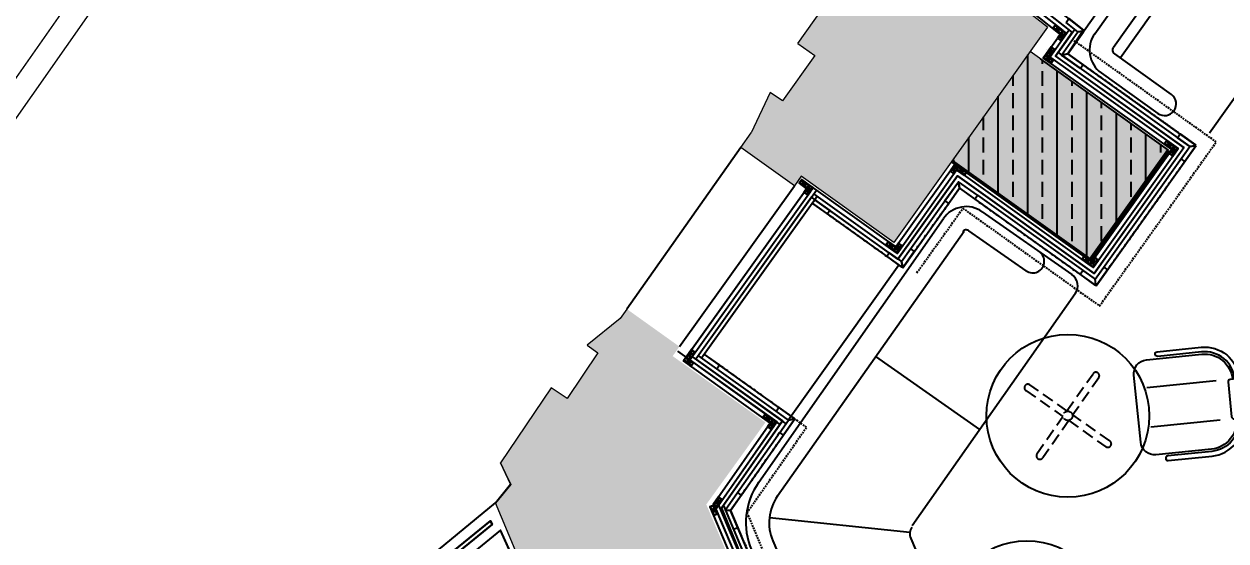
# Model space of a CAD drawing. Header units: millimetres. Extents: x 2562 to 7288, y 778 to 5635.
# Drawn here: x 3681 to 4197, y 2280 to 2503 of the extents above; entities that cross this region are included whole.
import ezdxf

# ---------------------------------------------------------------- set-up
doc = ezdxf.new("R2010")
doc.units = ezdxf.units.MM
doc.linetypes.add('HIDDEN', pattern=[0.375, 0.25, -0.125])
doc.linetypes.add('x-ref_base plan 1$0$C2-A104-16$0$HIDDEN', pattern=[0.375, 0.25, -0.125])
for name, color, linetype in [('0-gnl-gor1', 1, 'Continuous'), ('0-gnl-gor3', 252, 'Continuous'), ('0-gnl-knst-metal', 3, 'Continuous'), ('0-gnl-mevcut', 253, 'Continuous'), ('0-gnl-ust', 191, 'HIDDEN'), ('1-gnl-ahsap', 33, 'Continuous'), ('2-tef-hrkt-mobilya', 251, 'Continuous'), ('2-tef-sbt-mobilya', 251, 'Continuous'), ('4-dsm-gorunus', 241, 'Continuous'), ('a-wall', 4, 'Continuous'), ('BH-DO-NOTLAR', 12, 'Continuous'), ('DUV-SOLİD', 251, 'Continuous')]:
    doc.layers.add(name, color=color, linetype=linetype)
for name, color, linetype, lineweight in [('DUVAR', 4, 'Continuous', 50), ('x-ref_base plan 1$0$SHG-LANDSCAPING', 252, 'Continuous', 18), ('x-ref_base plan 1$0$SHG-WALL-HATCH', 252, 'Continuous', 5), ('x-ref_base plan 1$0$SHG-WALLS LOW LEVEL', 40, 'Continuous', 25), ('x-ref_base plan 1$0$SHG-WALLS-EXISTING', 214, 'Continuous', 18)]:
    doc.layers.add(name, color=color, linetype=linetype, lineweight=lineweight)

# ---------------------------------------------------------------- blocks, each defined once
blk = doc.blocks.new('x-ref_base plan 1$0$sedir3')
for p, q in [((3160.94, 1961.17), (3199.44, 1934.22)), ((3064.85, 1844.91), (3144.23, 1958.23)), ((3072.93, 1839.04), (3153.17, 1952.77)), ((3179.78, 1935.78), (3155.2, 1952.98)), ((3200.91, 1925.86), (3130.75, 1826.15)), ((3070.92, 1819.72), (3112.58, 1721.59)), ((3130.22, 1820.8), (3165.55, 1737.56)), ((3103.37, 1717.68), (3061.72, 1815.81))]:
    blk.add_line(p, q)
for points in [[(3159.95, 1867.64), (3115.21, 1898.97)], [(3129.84, 1823.27), (3069.44, 1829.62)], [(3143.97, 1788.38), (3093.35, 1766.89)], [(3103.37, 1717.68), (3096.75, 1733.29)]]:
    blk.add_lwpolyline(points)
for points in [[(3103.37, 1717.68, 0.414214), (3119.11, 1711.33), (3162.37, 1729.69, 0.414214), (3165.55, 1737.56)], [(3103.37, 1717.68, 0.414214), (3119.11, 1711.33), (3146.72, 1723.05, 1), (3142.81, 1732.25), (3115.2, 1720.53, -0.414214), (3112.58, 1721.59)]]:
    blk.add_lwpolyline(points, format="xyb")
for centre, radius, start, end in [((3154.05, 1951.35), 12, 55, 145), ((3154.05, 1951.35), 12, 55, 145), ((3154.05, 1951.35), 2, 55, 145), ((3182.64, 1939.87), 5, 235, 55), ((3196, 1929.3), 6, 325, 55), ((3089.33, 1827.53), 30, 145, 203), ((3089.33, 1827.53), 20, 145, 203), ((3134.82, 1822.75), 5, 145, 203)]:
    blk.add_arc(centre, radius, start, end)
blk = doc.blocks.new('x-ref_base plan 1$0$masa 70 yuvarlak')
at = {"linetype": 'x-ref_base plan 1$0$C2-A104-16$0$HIDDEN', "ltscale": 20}
for points in [[(4585.62, 996.48), (4585.62, 1015.98, 0.414214), (4584.12, 1017.48), (4584.12, 1017.48, 0.414214), (4582.62, 1015.98), (4582.62, 996.48)], [(4582.62, 993.48), (4563.12, 993.48, -0.414214), (4561.62, 994.98), (4561.62, 994.98, -0.414214), (4563.12, 996.48), (4582.62, 996.48)], [(4582.62, 993.48), (4582.62, 973.98, 0.414214), (4584.12, 972.48), (4584.12, 972.48, 0.414214), (4585.62, 973.98), (4585.62, 993.48)], [(4585.62, 996.48), (4605.12, 996.48, -0.414214), (4606.62, 994.98), (4606.62, 994.98, -0.414214), (4605.12, 993.48), (4585.62, 993.48)]]:
    blk.add_lwpolyline(points, format="xyb", dxfattribs=at)
blk.add_circle((4584.12, 994.98), 35)
blk.add_circle((4584.12, 994.98), 2, dxfattribs=at)
blk = doc.blocks.new('x-ref_base plan 1$0$sandalye')
for points in [[(4690.04, 1399.53), (4690.04, 1418.53, -0.414214), (4705.04, 1433.53), (4705.04, 1431.53, 0.414214), (4692.04, 1418.53), (4692.04, 1399.53, -1)], [(4722.04, 1434.53, 0.414214), (4721.04, 1435.53), (4706.04, 1435.53, 0.414214), (4705.04, 1434.53), (4705.04, 1429.53, 0.414214), (4706.04, 1428.53), (4721.04, 1428.53, 0.414214), (4722.04, 1429.53)], [(4737.04, 1399.53), (4737.04, 1418.53, 0.414214), (4722.04, 1433.53), (4722.04, 1431.53, -0.414214), (4735.04, 1418.53), (4735.04, 1399.53, 1)]]:
    blk.add_lwpolyline(points, format="xyb", close=True)
blk.add_lwpolyline([(4722.04, 1430.53, -0.414214), (4734.04, 1418.53), (4734.04, 1394.53, -0.414214), (4728.04, 1388.53), (4699.04, 1388.53, -0.414214), (4693.04, 1394.53), (4693.04, 1418.53, -0.414214), (4705.04, 1430.53)], format="xyb")
for points in [[(4705.04, 1423.53), (4705.04, 1393.53)], [(4722.04, 1423.53), (4722.04, 1393.53)]]:
    blk.add_lwpolyline(points)
blk.add_arc((4736.04, 1399.53), 1, 180, 0)
blk = doc.blocks.new('REINFORCEMENT')
at = {"layer": 'DUV-SOLİD'}
h = blk.add_hatch(dxfattribs=at)
h.set_pattern_fill('ANSI33', color=256, scale=2, angle=45, style=0)
h.set_pattern_definition([(90, (-31498.619, -9036.518), (-12.7, -1e-15), []), (90, (-31492.269, -9030.168), (-12.7, -1e-15), [6.35, -3.175])])
h.paths.add_polyline_path([(-29747.35, -5952.19), (-29780.95, -5999.24), (-29721.55, -6041.66), (-29687.89, -5994.54)])
at = {"layer": 'a-wall'}
blk.add_line((-29687.89, -5994.54), (-29742.95, -5955.32), dxfattribs=at)
at = {"layer": 'DUVAR', "linetype": 'Continuous'}
for p, q in [((-29687.89, -5994.54), (-29721.55, -6041.66)), ((-29721.55, -6041.66), (-29780.95, -5999.24))]:
    blk.add_line(p, q, dxfattribs=at)
blk = doc.blocks.new('20x40 kutu profil')
for points in [[(1, -2), (-1, -2), (-1, 2), (1, 2)], [(0.85, -1.85), (-0.85, -1.85), (-0.85, 1.85), (0.85, 1.85)]]:
    blk.add_lwpolyline(points, close=True)
at = {"color": 251}
for points in [[(-0.85, 1.85), (0.85, -1.85)], [(-0.85, -1.85), (0.85, 1.85)]]:
    blk.add_lwpolyline(points, dxfattribs=at)
blk = doc.blocks.new('boh')
at = {"layer": '0-gnl-mevcut'}
blk.add_blockref('REINFORCEMENT', (-22625.96, -13503.28), dxfattribs=at)
blk.add_blockref('REINFORCEMENT', (-22625.96, -13503.28), dxfattribs=at)
blk.add_blockref('REINFORCEMENT', (-22625.96, -13503.28), dxfattribs=at)

msp = doc.modelspace()

# ---------------------------------------------------------------- hatches: boundary and pattern name
at = {"layer": 'x-ref_base plan 1$0$SHG-WALL-HATCH'}
for points in [[(4020.67, 2489.09), (4006.72, 2469.56), (4001.45, 2473.2), (3993.29, 2455.93), (3991.71, 2453.66), (3988.83, 2449.57), (4011.86, 2433.13), (4014.74, 2437.21), (4017.98, 2434.89), (4018.01, 2434.88), (4018.01, 2434.88), (4054.6, 2408.74), (4113.2, 2490.78), (4114.23, 2492.23), (4120.66, 2501.24), (4083.5, 2530.61), (4086.33, 2534.61), (4069.92, 2546.88), (4048.36, 2516.95), (4035.7, 2525.87), (4013.34, 2494.32)], [(4172.65, 2448.43), (4113.2, 2490.78), (4079.59, 2443.73), (4139, 2401.31)], [(3973.96, 2296.16), (3999.39, 2331.43), (3962.77, 2357.59), (3959.5, 2359.9), (3962.39, 2364), (3939.85, 2380.1), (3936.94, 2376.03), (3922.72, 2364.59), (3927.36, 2361.35), (3914.1, 2341.7), (3907.34, 2346.27), (3885.42, 2313.99), (3889.84, 2304.86), (3883.34, 2296.8), (3897.65, 2262.68), (3907, 2266.23), (3917.7, 2240.36), (3911.16, 2237.86), (3922.33, 2213.48), (3924.42, 2208.94), (3944.95, 2218.1), (3942.91, 2222.68), (3946.59, 2224.31), (3995.24, 2246.03)]]:
    msp.add_hatch(color=256, dxfattribs=at).paths.add_polyline_path(points)

# ---------------------------------------------------------------- linework, layer by layer
at = {"ltscale": 3}
for p, q in [((3965.26, 2359.44), (4017.09, 2431.85)), ((3966.89, 2358.28), (4018.72, 2430.68)), ((4058.32, 2398.59), (4057.86, 2400.52))]:
    msp.add_line(p, q, dxfattribs=at)
at = {"color": 1, "ltscale": 3}
msp.add_lwpolyline([(4093.2, 2529.06), (4131.31, 2498.94), (4124.14, 2488.88), (4179.31, 2449.48), (4140.7, 2395.42), (4081.97, 2437.37), (4056.39, 2401.56), (4019.16, 2428.21), (3969.48, 2358.64), (4006.75, 2332.03), (3980.5, 2294.54), (4001.49, 2243.57), (3952.94, 2219.92), (3950.71, 2218.97), (3984.22, 2133.55), (4101.18, 2185.31), (4138.39, 2101.24), (4016.46, 2049.48), (4052.64, 1967.45), (4105.71, 1990.71), (4144.92, 1901.29), (4145.66, 1899.59), (4099.74, 1877.49), (4169.89, 1717.49)], dxfattribs=at)
at = {"ltscale": 3}
for points in [[(4181.86, 2449.97), (4183.95, 2450.33)], [(4184.24, 2450.73), (4183.95, 2450.33), (4184.36, 2450.04)]]:
    msp.add_lwpolyline(points, dxfattribs=at)
at = {"color": 12, "ltscale": 0.4}
msp.add_lwpolyline([(3677.48, 2127.25), (3883.34, 2296.8)], dxfattribs=at)
at = {"layer": '0-gnl-gor1'}
msp.add_lwpolyline([(4056.81, 2399.05), (4008.96, 2332.04)], dxfattribs=at)
at = {"layer": '0-gnl-gor3'}
msp.add_lwpolyline([(3787, 2212.57), (3881.14, 2289.16), (3881.88, 2287.52), (3787.73, 2210.93)], close=True, dxfattribs=at)
msp.add_lwpolyline([(3787, 2212.57), (3881.14, 2289.16), (3881.88, 2287.52), (3787.73, 2210.93)], close=True, dxfattribs=at)
at = {"layer": '0-gnl-gor3', "ltscale": 3}
msp.add_lwpolyline([(3787, 2212.57), (3787.73, 2210.93), (3881.88, 2287.52), (3881.14, 2289.16), (3787, 2212.57)], dxfattribs=at)
at = {"layer": '0-gnl-gor3'}
for points in [[(3893.89, 2266.49), (3885.52, 2285.15), (3789.17, 2206.26), (3797.5, 2187.11)], [(3893.85, 2266.59), (3885.54, 2285.17), (3789.2, 2206.28), (3797.46, 2187.2)]]:
    msp.add_lwpolyline(points, dxfattribs=at)
at = {"layer": '0-gnl-knst-metal', "color": 252}
for p, q in [((4088.07, 2528.27), (4125.47, 2498.71)), ((4089.24, 2529.9), (4127.28, 2499.83)), ((4118.84, 2487.99), (4124.96, 2496.57)), ((4121.61, 2488.43), (4129.9, 2500.05)), ((4118.84, 2487.99), (4174.05, 2448.66)), ((4120.01, 2489.62), (4176.84, 2449.13)), ((4138.66, 2399.11), (4175.21, 2450.29)), ((4140.28, 2397.94), (4176.84, 2449.13)), ((4175.68, 2447.5), (4175.68, 2447.5)), ((4054.35, 2405.24), (4081.08, 2442.67)), ((4055.98, 2404.07), (4082.71, 2441.51)), ((4082.34, 2439.32), (4137.84, 2399.68)), ((4055.51, 2406.86), (4018.25, 2433.47)), ((4054.35, 2405.24), (4020.18, 2429.64)), ((4001.3, 2331.24), (3964.11, 2357.81)), ((4005.71, 2330.55), (3965.26, 2359.44)), ((3976.98, 2296.14), (4002.63, 2332.77)), ((3978.62, 2295), (4004.25, 2331.6)), ((3975.48, 2295.12), (3996.52, 2245.55)), ((3977.32, 2295.9), (3998.36, 2246.33))]:
    msp.add_line(p, q, dxfattribs=at)
at = {"layer": '0-gnl-mevcut'}
for p, q in [((3962.38, 2364.01), (4011.86, 2433.13)), ((3964.79, 2358.79), (4017.18, 2431.98))]:
    msp.add_line(p, q, dxfattribs=at)
at = {"layer": '0-gnl-ust', "ltscale": 3}
for p, q in [((4135.96, 2485.13), (4177.72, 2455.38)), ((4179.72, 2443.51), (4146.23, 2396.63)), ((4063.38, 2404.81), (4078.2, 2425.56)), ((4089.36, 2427.42), (4134.66, 2395.06)), ((4026.06, 2421.01), (4051.52, 2402.83)), ((4005.12, 2337.86), (3979.6, 2356.11)), ((3989.01, 2300.06), (4007.16, 2325.96)), ((3987.54, 2286.15), (4003.1, 2249.43))]:
    msp.add_line(p, q, dxfattribs=at)
for points in [[(4064.53, 2395.75), (4084.29, 2423.42), (4143.03, 2381.47), (4193.23, 2451.94), (4131.41, 2495.98)], [(4012.11, 2244.14), (3991.51, 2292.67), (4017.08, 2329.32), (4009.42, 2334.79)]]:
    msp.add_lwpolyline(points, dxfattribs=at)
at = {"layer": '1-gnl-ahsap'}
for p, q in [((4091.78, 2530.18), (4131.31, 2498.94)), ((4124.14, 2488.88), (4132.36, 2500.4)), ((4126.66, 2489.3), (4133.77, 2499.29)), ((4129.44, 2489.77), (4136.21, 2499.27)), ((4120.38, 2491.56), (4120.38, 2491.56)), ((4124.14, 2488.88), (4179.35, 2449.55)), ((4125.19, 2490.34), (4181.86, 2449.97)), ((4140.7, 2395.42), (4179.35, 2449.55)), ((4141.12, 2392.91), (4181.86, 2449.97)), ((4056.39, 2401.56), (4081.97, 2437.37)), ((4061.46, 2405.56), (4082.39, 2434.86)), ((4081.97, 2437.37), (4140.7, 2395.42)), ((4082.85, 2432.07), (4082.39, 2434.86)), ((4090.52, 2429.05), (4141.12, 2392.91)), ((4052.57, 2404.29), (4020.6, 2427.13)), ((4008.23, 2330.97), (3967.94, 2359.74)), ((4003.95, 2336.23), (3970.45, 2360.16)), ((3971.93, 2359.1), (3973.08, 2360.74)), ((3979.59, 2356.09), (3973.08, 2360.74)), ((3978.44, 2354.45), (3979.59, 2356.09)), ((3980.1, 2293.97), (4006.75, 2332.03)), ((3987.38, 2301.23), (4004.66, 2325.9)), ((3979.27, 2295.92), (4001.49, 2243.57)), ((3981.31, 2295.7), (3994.45, 2264.75))]:
    msp.add_line(p, q, dxfattribs=at)
at = {"layer": '1-gnl-ahsap', "ltscale": 3}
for p, q in [((3969.4, 2358.7), (4021.34, 2431.26)), ((3971.91, 2359.12), (4021.65, 2428.59)), ((4141.46, 2390.82), (4141.12, 2392.91)), ((3968.35, 2357.23), (3968.37, 2357.25))]:
    msp.add_line(p, q, dxfattribs=at)
at = {"layer": '1-gnl-ahsap'}
for points in [[(4128.66, 2503.32), (4129.83, 2504.95), (4136.11, 2499.99), (4135.82, 2499.58), (4133.77, 2499.29), (4128.66, 2503.32)], [(4126.66, 2489.3), (4133.77, 2499.29), (4135.82, 2499.58), (4136.21, 2499.27), (4129.44, 2489.77), (4126.66, 2489.3)], [(4126.66, 2489.3), (4129.44, 2489.77), (4135.96, 2485.13), (4134.8, 2483.5), (4126.66, 2489.3)], [(4176.56, 2453.75), (4177.72, 2455.38), (4184.24, 2450.73), (4183.95, 2450.33), (4181.86, 2449.97), (4176.56, 2453.75)], [(4184.36, 2450.04), (4179.71, 2443.52), (4178.08, 2444.69)], [(4178.37, 2445.1), (4181.86, 2449.97), (4181.86, 2449.97)], [(4076.57, 2426.72), (4082.39, 2434.86), (4082.85, 2432.07), (4078.2, 2425.56), (4076.57, 2426.72)], [(4019.55, 2425.66), (4020.6, 2427.13), (4027.11, 2422.48), (4026.06, 2421.01), (4019.54, 2425.67)], [(4051.52, 2402.83), (4052.57, 2404.29), (4057.86, 2400.52), (4058.32, 2398.59), (4058.03, 2398.18), (4051.52, 2402.83)], [(4057.86, 2400.52), (4061.75, 2405.97), (4063.38, 2404.81), (4058.73, 2398.3), (4058.32, 2398.59), (4057.86, 2400.52)], [(4058.03, 2398.18), (4056.81, 2399.05)], [(4141.12, 2392.91), (4144.89, 2398.2), (4146.52, 2397.04), (4141.87, 2390.53)], [(4134.66, 2395.06), (4135.83, 2396.69), (4141.12, 2392.91)], [(4141.17, 2390.41), (4134.66, 2395.06)], [(4141.17, 2390.41), (4139.95, 2391.29)], [(4142.74, 2391.75), (4141.87, 2390.53)], [(4003.95, 2336.23), (4005.12, 2337.86), (4011.63, 2333.21), (4011.34, 2332.8), (4009.26, 2332.44), (4003.95, 2336.23)], [(4009.26, 2332.45), (4011.34, 2332.8), (4011.74, 2332.51), (4007.16, 2325.96), (4005.52, 2327.11), (4009.26, 2332.45)], [(4004.66, 2325.9), (4005.51, 2327.12)], [(3989.01, 2300.06), (3984.42, 2293.51), (3982.14, 2293.75), (3987.38, 2301.23), (3989.01, 2300.06)], [(3982.26, 2293.74), (3984.42, 2293.51)], [(3984.42, 2293.51), (3987.54, 2286.15), (3985.7, 2285.37)]]:
    msp.add_lwpolyline(points, dxfattribs=at)
at = {"layer": '1-gnl-ahsap', "ltscale": 3}
for points in [[(4082.39, 2434.86), (4082.85, 2432.07), (4089.36, 2427.42), (4090.52, 2429.05), (4082.39, 2434.86)], [(4141.17, 2390.41), (4141.46, 2390.82), (4141.87, 2390.53)]]:
    msp.add_lwpolyline(points, dxfattribs=at)
at = {"layer": '2-tef-hrkt-mobilya'}
for points in [[(4140.97, 2498.44), (4447.97, 2929.47, -0.414214), (4464.72, 2932.22), (4502.9, 2904.81, -0.414214), (4504.28, 2896.44), (4190.28, 2455.66)], [(4140.97, 2498.44), (4447.97, 2929.47, -0.414214), (4464.72, 2932.22), (4489.09, 2914.73, -1), (4483.26, 2906.6), (4458.89, 2924.09, 0.414214), (4456.09, 2923.64), (4149.09, 2492.6)], [(4140.97, 2498.44, 0.414214), (4143.72, 2481.69), (4168.09, 2464.2, 1), (4173.92, 2472.32), (4149.55, 2489.81, -0.414214), (4149.09, 2492.6)]]:
    msp.add_lwpolyline(points, format="xyb", dxfattribs=at)
msp.add_lwpolyline([(4461.32, 2922.34), (4151.99, 2488.06)], dxfattribs=at)
at = {"layer": '2-tef-sbt-mobilya'}
msp.add_lwpolyline([(4452.42, 2944.56), (4129.46, 2489.76)], dxfattribs=at)
at = {"layer": '4-dsm-gorunus', "ltscale": 3}
for p, q in [((4136.11, 2499.99), (4096.83, 2531.04)), ((4129.46, 2489.76), (4136.11, 2499.99)), ((4184.66, 2450.43), (4129.46, 2489.76)), ((4141.59, 2390.12), (4184.66, 2450.43)), ((4058.44, 2397.89), (4082.85, 2432.07)), ((4082.85, 2432.07), (4141.59, 2390.12)), ((3973.08, 2360.74), (4019.55, 2425.66)), ((4019.55, 2425.66), (4058.44, 2397.89)), ((4012.06, 2332.9), (3973.08, 2360.74)), ((3984.42, 2293.51), (4012.06, 2332.9)), ((4006.48, 2241.63), (3984.42, 2293.51))]:
    msp.add_line(p, q, dxfattribs=at)
msp.add_lwpolyline([(3961.61, 2362.05), (4004.25, 2331.6), (3978.1, 2294.06), (3999.18, 2244.5), (3944.14, 2219.93)], dxfattribs=at)
at = {"layer": 'x-ref_base plan 1$0$SHG-LANDSCAPING'}
for p, q in [((5325.59, 4829.34, -1203), (3373.39, 2046.64, -1203)), ((5333.78, 4823.59, -1203), (3381.57, 2040.89, -1203))]:
    msp.add_line(p, q, dxfattribs=at)
msp.add_arc((-6289.35, 11995.93, -1203), 13268.95, 313.503684, 327.27993, dxfattribs=at)
at = {"layer": 'x-ref_base plan 1$0$SHG-WALL-HATCH'}
msp.add_lwpolyline([(4113.2, 2490.78), (4079.59, 2443.73), (4139, 2401.31), (4172.65, 2448.43)], close=True, dxfattribs=at)
at = {"layer": 'x-ref_base plan 1$0$SHG-WALLS LOW LEVEL'}
msp.add_line((3988.85, 2449.55), (3939.85, 2380.1), dxfattribs=at)
at = {"layer": 'x-ref_base plan 1$0$SHG-WALLS-EXISTING'}
for p, q in [((4120.66, 2501.24), (4083.5, 2530.61)), ((4013.34, 2494.32), (4035.7, 2525.87)), ((4120.66, 2501.24), (4054.6, 2408.74)), ((4013.34, 2494.32), (4020.67, 2489.09)), ((4020.67, 2489.09), (4006.72, 2469.56)), ((4172.65, 2448.43), (4113.2, 2490.78)), ((4001.45, 2473.2), (3993.29, 2455.93)), ((4006.72, 2469.56), (4001.45, 2473.2)), ((3988.85, 2449.55), (3993.29, 2455.93)), ((4011.86, 2433.13), (3988.85, 2449.55)), ((4172.65, 2448.43), (4139, 2401.31)), ((4139, 2401.31), (4079.59, 2443.73)), ((4014.74, 2437.21), (4011.86, 2433.13)), ((4054.6, 2408.74), (4014.74, 2437.21)), ((3939.85, 2380.1), (3936.94, 2376.03))]:
    msp.add_line(p, q, dxfattribs=at)
for points in [[(3936.94, 2376.03), (3922.72, 2364.59), (3927.36, 2361.35), (3914.1, 2341.7), (3907.34, 2346.27), (3885.42, 2313.99)], [(3924.42, 2208.94), (3911.16, 2237.86), (3917.7, 2240.36), (3907, 2266.23), (3897.65, 2262.68), (3883.34, 2296.8), (3889.84, 2304.86), (3885.42, 2313.99)], [(3885.42, 2313.99), (3889.84, 2304.86), (3883.34, 2296.8)], [(3885.42, 2313.99), (3889.84, 2304.86), (3883.34, 2296.8)], [(3885.42, 2313.99), (3889.84, 2304.86), (3883.34, 2296.8)], [(3885.46, 2313.89), (3889.88, 2304.76), (3883.38, 2296.7)]]:
    msp.add_lwpolyline(points, dxfattribs=at)

# ---------------------------------------------------------------- block references
at = {"layer": '0-gnl-knst-metal', "xscale": -1}
for p, rotation in [((4125.09, 2500.28), 51.67615144415539), ((4126.93, 2497.62), 324.5340065211449), ((4121.96, 2490.64), 324.5340065211449), ((4121.03, 2487.61), 54.4662792264163), ((4173, 2450.64), 54.4662792264163), ((4174.86, 2448.08), 324.4676744426151), ((4080.75, 2440.46), 324.9999999999878), ((4083.75, 2439.52), 54.4662792264163), ((4016.04, 2433.82), 54.4662792264163), ((4017.91, 2431.26), 324.5340065211449), ((4053.34, 2407.2), 54.4662792264163), ((4056.34, 2406.28), 324.9999999999878), ((4137.6, 2401.07), 54.4662792264163), ((4140.63, 2400.15), 324.4676744426151), ((3967.23, 2360.49), 324.5340065211449), ((3966.32, 2357.48), 54.73825291190559), ((4000.41, 2333.1), 54.73825291190559), ((4002.27, 2330.55), 324.4662792920392), ((3977.18, 2293.67), 203.0000000001651), ((3978.95, 2297.21), 324.9999999999878)]:
    msp.add_blockref('20x40 kutu profil', p, dxfattribs=dict(at, rotation=rotation))
at = {"layer": '0-gnl-mevcut'}
msp.add_blockref('REINFORCEMENT', (33860.55, 8442.97), dxfattribs=at)
msp.add_blockref('REINFORCEMENT', (33860.55, 8442.97), dxfattribs=at)
msp.add_blockref('REINFORCEMENT', (33860.55, 8442.97), dxfattribs=at)
msp.add_blockref('REINFORCEMENT', (33860.55, 8442.97), dxfattribs=at)
at = {"layer": '2-tef-hrkt-mobilya'}
msp.add_blockref('x-ref_base plan 1$0$sedir3', (931.67, 460.79), dxfattribs=at)
for name, p, rotation in [('x-ref_base plan 1$0$masa 70 yuvarlak', (5943.72, 6660.05), 234.9999999999901), ('x-ref_base plan 1$0$sandalye', (2301.16, 6886.24), 275.8044891794787), ('x-ref_base plan 1$0$masa 70 yuvarlak', (5926.09, 6571.3), 234.9999999999901)]:
    msp.add_blockref(name, p, dxfattribs=dict(at, rotation=rotation))
at = {"layer": 'BH-DO-NOTLAR'}
msp.add_blockref('boh', (56486.51, 21946.25), dxfattribs=at)

doc.saveas('drawing.dxf')
